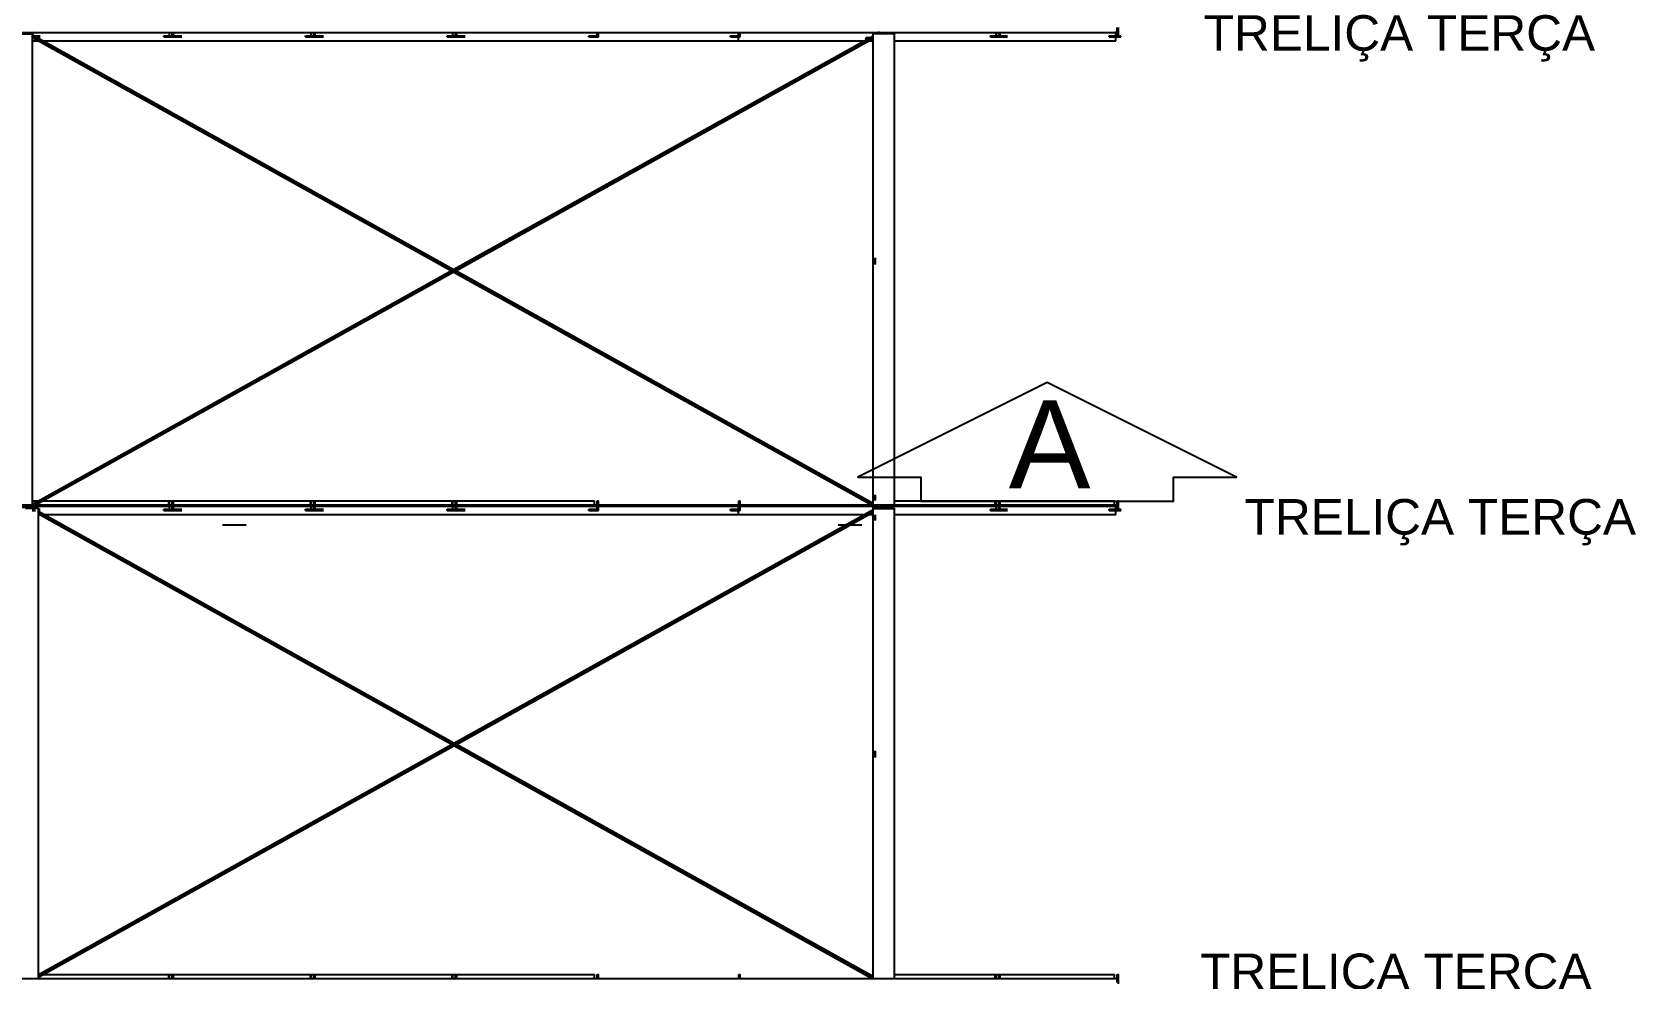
# Model space of a CAD drawing. Header units: inches. Extents: x -37 to 842, y -205 to 94.
# Drawn here: x 24.47 to 31.24, y -196.46 to -192.46 of the extents above; entities that cross this region are included whole.
import ezdxf

# ---------------------------------------------------------------- set-up
doc = ezdxf.new("R2010")
doc.units = ezdxf.units.IN
doc.header["$MEASUREMENT"] = 0
doc.linetypes.add('DIVIDE', pattern=[1.25, 0.5, -0.25, 0, -0.25, 0, -0.25])
for name, color, linetype in [('LCL-LINHACORTE', 171, 'DIVIDE'), ('LCL-TEXTO2', 171, 'Continuous'), ('Planta_coberta-VIS', 7, 'Continuous')]:
    doc.layers.add(name, color=color, linetype=linetype)
doc.layers.add('REFERENCIA_DAS_BARRAS', color=2, linetype='Continuous', lineweight=9)
doc.styles.add('Arial', font='arial.ttf')
doc.styles.get("Standard").update_dxf_attribs({"font": 'arial.ttf'})

msp = doc.modelspace()

# ---------------------------------------------------------------- linework, layer by layer
at = {"layer": 'LCL-LINHACORTE', "ltscale": 10}
msp.add_line((5.0703, -194.5401), (29.2764, -194.5401), dxfattribs=at)
at = {"layer": 'LCL-LINHACORTE', "linetype": 'ByBlock'}
msp.add_lwpolyline([(28.2196, -194.4401), (29.2862, -194.4401), (29.2862, -194.3401), (29.5529, -194.3401), (28.7529, -193.9401), (27.9529, -194.3401), (28.2196, -194.3401), (28.2196, -194.4401)], dxfattribs=at)
at = {"layer": 'Planta_coberta-VIS'}
for p, q in [((29.0489, -192.4748), (29.0489, -192.4398)), ((29.0539, -192.4798), (29.0539, -192.4398)), ((17.2723, -192.4616), (28.0423, -192.4616)), ((24.412, -192.466), (24.467, -192.466)), ((24.412, -192.466), (24.467, -192.466)), ((24.467, -192.466), (24.467, -192.4616)), ((24.4744, -192.4616), (24.467, -192.4657)), ((24.4673, -192.4616), (24.467, -192.4618)), ((24.4685, -192.4616), (24.467, -192.4624)), ((24.4696, -192.4616), (24.467, -192.4631)), ((24.4707, -192.4616), (24.467, -192.4637)), ((24.4716, -192.4616), (24.467, -192.4642)), ((24.4724, -192.4616), (24.467, -192.4646)), ((24.4731, -192.4616), (24.467, -192.465)), ((24.4737, -192.4616), (24.467, -192.4653)), ((24.4741, -192.4616), (24.467, -192.4655)), ((24.4743, -192.4616), (24.467, -192.4657)), ((24.467, -194.4566), (24.467, -192.466)), ((24.467, -192.4707), (24.4744, -192.4748)), ((24.467, -192.4707), (24.4743, -192.4748)), ((24.467, -192.4708), (24.4741, -192.4748)), ((24.467, -192.4711), (24.4737, -192.4748)), ((24.467, -192.4714), (24.4731, -192.4748)), ((24.467, -192.4718), (24.4724, -192.4748)), ((24.467, -192.4722), (24.4716, -192.4748)), ((24.467, -192.4727), (24.4707, -192.4748)), ((24.467, -192.4733), (24.4696, -192.4748)), ((24.467, -192.4739), (24.4685, -192.4748)), ((24.467, -192.4746), (24.4673, -192.4748)), ((24.467, -192.4748), (24.4724, -192.4748)), ((24.467, -192.4798), (24.4724, -192.4798)), ((24.467, -192.48), (26.2398, -193.4677)), ((24.467, -192.4806), (26.239, -193.4678)), ((24.467, -192.481), (26.2383, -193.4678)), ((24.467, -192.4814), (26.2378, -193.4679)), ((24.467, -192.4817), (26.2374, -193.468)), ((24.467, -192.4819), (26.2372, -193.4681)), ((24.467, -192.4821), (26.237, -193.4682)), ((24.467, -192.4821), (26.2371, -193.4682)), ((24.467, -192.4966), (24.493, -192.4966)), ((24.4676, -192.4798), (26.2408, -193.4676)), ((24.4687, -192.4798), (26.2418, -193.4676)), ((24.4699, -192.4798), (26.2429, -193.4675)), ((24.4712, -192.4798), (26.2441, -193.4675)), ((28.0181, -192.4806), (24.4712, -194.4566)), ((24.4724, -192.4748), (24.499, -192.4748)), ((24.4724, -192.4798), (24.4724, -192.4748)), ((24.4724, -192.4798), (24.499, -192.4798)), ((24.4725, -192.4798), (26.2453, -193.4675)), ((24.4738, -192.4798), (26.2466, -193.4675)), ((24.475, -192.4798), (28.0181, -194.4536)), ((24.4763, -192.4798), (26.2473, -193.4664)), ((24.4775, -192.4798), (26.2473, -193.4658)), ((24.4786, -192.4798), (26.2473, -193.4651)), ((24.4797, -192.4798), (26.2473, -193.4645)), ((24.4806, -192.4798), (26.2473, -193.464)), ((24.4814, -192.4798), (26.2473, -193.4636)), ((24.4821, -192.4798), (26.2473, -193.4632)), ((24.4827, -192.4798), (26.2473, -193.4629)), ((24.4831, -192.4798), (26.2473, -193.4626)), ((24.4833, -192.4798), (26.2473, -193.4625)), ((24.4834, -192.4798), (26.2473, -193.4625)), ((24.5135, -192.4966), (27.4467, -192.4966)), ((25.0222, -192.4798), (25.0222, -192.4748)), ((25.0222, -192.4748), (25.0506, -192.4748)), ((25.0222, -192.4798), (25.0506, -192.4798)), ((25.0459, -192.4748), (25.0459, -192.4616)), ((25.0506, -192.4748), (25.0707, -192.4748)), ((25.0506, -192.4798), (25.0707, -192.4798)), ((25.0572, -192.4748), (25.0572, -192.4616)), ((25.0622, -192.4748), (25.0622, -192.4616)), ((25.0707, -192.4748), (25.0973, -192.4748)), ((25.0707, -192.4798), (25.0707, -192.4748)), ((25.0707, -192.4798), (25.0973, -192.4798)), ((25.6206, -192.4798), (25.6206, -192.4748)), ((25.6206, -192.4748), (25.649, -192.4748)), ((25.6206, -192.4798), (25.649, -192.4798)), ((25.6443, -192.4748), (25.6443, -192.4616)), ((25.649, -192.4748), (25.6691, -192.4748)), ((25.649, -192.4798), (25.6691, -192.4798)), ((25.6556, -192.4748), (25.6556, -192.4616)), ((25.6606, -192.4748), (25.6606, -192.4616)), ((25.6691, -192.4748), (25.6956, -192.4748)), ((25.6691, -192.4798), (25.6691, -192.4748)), ((25.6691, -192.4798), (25.6956, -192.4798)), ((26.2189, -192.4798), (26.2189, -192.4748)), ((26.2189, -192.4748), (26.2473, -192.4748)), ((26.2189, -192.4798), (26.2473, -192.4798)), ((26.2426, -192.4748), (26.2426, -192.4616)), ((26.2473, -192.4748), (26.2674, -192.4748)), ((28.0181, -192.476), (26.2473, -193.4625)), ((28.0181, -192.476), (26.2473, -193.4625)), ((28.0181, -192.4761), (26.2473, -193.4626)), ((28.0181, -192.4764), (26.2473, -193.4629)), ((28.0181, -192.4767), (26.2473, -193.4632)), ((28.0181, -192.477), (26.2473, -193.4636)), ((28.0181, -192.4775), (26.2473, -193.464)), ((28.0181, -192.478), (26.2473, -193.4645)), ((28.0181, -192.4786), (26.2473, -193.4651)), ((28.0181, -192.4792), (26.2473, -193.4658)), ((26.2473, -192.4798), (26.2674, -192.4798)), ((28.0181, -192.4799), (26.2473, -193.4664)), ((28.0181, -192.4813), (26.2479, -193.4675)), ((28.0181, -192.482), (26.2492, -193.4675)), ((28.0181, -192.4827), (26.2505, -193.4675)), ((28.0181, -192.4834), (26.2517, -193.4675)), ((28.0181, -192.4841), (26.2528, -193.4676)), ((28.0181, -192.4847), (26.2538, -193.4676)), ((26.2539, -192.4748), (26.2539, -192.4616)), ((28.0181, -192.4853), (26.2547, -193.4677)), ((28.0181, -192.4858), (26.2556, -193.4678)), ((28.0181, -192.4863), (26.2562, -193.4678)), ((28.0181, -192.4867), (26.2568, -193.4679)), ((28.0181, -192.487), (26.2572, -193.468)), ((28.0181, -192.4872), (26.2574, -193.4681)), ((28.0181, -192.4874), (26.2575, -193.4682)), ((28.0181, -192.4874), (26.2576, -193.4682)), ((26.2589, -192.4748), (26.2589, -192.4616)), ((26.2674, -192.4748), (26.294, -192.4748)), ((26.2674, -192.4798), (26.2674, -192.4748)), ((26.2674, -192.4798), (26.294, -192.4798)), ((26.8172, -192.4798), (26.8172, -192.4748)), ((26.8172, -192.4748), (26.8522, -192.4748)), ((26.8172, -192.4798), (26.8572, -192.4798)), ((26.8522, -192.4748), (26.8522, -192.4616)), ((26.8572, -192.4798), (26.8572, -192.4616)), ((27.4156, -192.4798), (27.4156, -192.4748)), ((27.4156, -192.4748), (27.4506, -192.4748)), ((27.4156, -192.4798), (27.4556, -192.4798)), ((27.4467, -192.4966), (27.4486, -192.4966)), ((27.4486, -192.4748), (27.4486, -192.4616)), ((27.4486, -192.4966), (27.4486, -192.4798)), ((27.4486, -192.4966), (27.4506, -192.4966)), ((27.4506, -192.4748), (27.4506, -192.4616)), ((27.4506, -192.4966), (27.981, -192.4966)), ((27.4556, -192.4798), (27.4556, -192.4616)), ((27.9878, -192.4887), (27.9878, -192.4827)), ((27.9878, -192.4827), (28.006, -192.4827)), ((27.9878, -192.4887), (27.9952, -192.4887)), ((28.0016, -192.4966), (28.0181, -192.4966)), ((28.0158, -192.4887), (28.0181, -192.4887)), ((28.0181, -192.4646), (28.0181, -192.4616)), ((28.0181, -194.4566), (28.0181, -192.4646)), ((28.0181, -192.4646), (28.1081, -192.4646)), ((28.0181, -192.4646), (28.1081, -192.4646)), ((28.0423, -192.4616), (28.0423, -192.4566)), ((28.0423, -192.4616), (28.0423, -192.4566)), ((28.0423, -192.4616), (29.0423, -192.4616)), ((28.1081, -192.4646), (28.1081, -192.4616)), ((28.1081, -194.4566), (28.1081, -192.4646)), ((28.1081, -192.4966), (29.0423, -192.4966)), ((28.5139, -192.4798), (28.5139, -192.4748)), ((28.5139, -192.4748), (28.5423, -192.4748)), ((28.5139, -192.4798), (28.5423, -192.4798)), ((28.5372, -192.4748), (28.5372, -192.4616)), ((28.5423, -192.4748), (28.5641, -192.4748)), ((28.5423, -192.4798), (28.5641, -192.4798)), ((28.5489, -192.4748), (28.5489, -192.4616)), ((28.5539, -192.4748), (28.5539, -192.4616)), ((28.5641, -192.4748), (28.5848, -192.4748)), ((28.5641, -192.4798), (28.5641, -192.4748)), ((28.5641, -192.4798), (28.5848, -192.4798)), ((29.0139, -192.4798), (29.0139, -192.4748)), ((29.0139, -192.4748), (29.0489, -192.4748)), ((29.0139, -192.4798), (29.0539, -192.4798)), ((29.0423, -192.4616), (29.0423, -192.4566)), ((29.0423, -192.4748), (29.0423, -192.4616)), ((29.0423, -192.4966), (29.0423, -192.4798)), ((29.0539, -192.4748), (29.0641, -192.4748)), ((29.0539, -192.4798), (29.0641, -192.4798)), ((29.0641, -192.4798), (29.0641, -192.4748)), ((28.0218, -193.4244), (28.0218, -193.4123)), ((28.0218, -193.4244), (28.0278, -193.4244)), ((28.0218, -193.4407), (28.0218, -193.4244)), ((28.0278, -193.4244), (28.0278, -193.4123)), ((28.0278, -193.4407), (28.0278, -193.4244)), ((26.2408, -193.4676), (24.467, -194.4558)), ((26.2419, -193.4676), (24.467, -194.4564)), ((26.2399, -193.4677), (24.467, -194.4554)), ((26.2384, -193.4678), (24.467, -194.4547)), ((26.2391, -193.4678), (24.467, -194.455)), ((26.2378, -193.4679), (24.467, -194.4545)), ((26.2374, -193.468), (24.467, -194.4543)), ((26.2372, -193.4681), (24.467, -194.4543)), ((26.243, -193.4675), (24.4676, -194.4566)), ((26.2442, -193.4675), (24.4687, -194.4566)), ((26.2454, -193.4675), (24.4699, -194.4566)), ((26.2473, -193.4678), (24.4725, -194.4566)), ((26.2473, -193.4686), (24.4738, -194.4566)), ((26.2473, -193.4693), (24.475, -194.4566)), ((26.2473, -193.47), (24.4763, -194.4566)), ((26.2473, -193.4706), (24.4775, -194.4566)), ((26.2473, -193.4713), (24.4786, -194.4566)), ((26.2473, -193.4718), (24.4797, -194.4566)), ((26.2473, -193.4724), (24.4806, -194.4566)), ((26.2473, -193.4728), (24.4814, -194.4566)), ((26.2473, -193.4732), (24.4821, -194.4566)), ((26.2473, -193.4735), (24.4827, -194.4566)), ((26.2473, -193.4737), (24.4831, -194.4566)), ((26.2473, -193.4739), (24.4833, -194.4566)), ((26.2473, -193.4739), (24.4834, -194.4566)), ((26.2473, -193.4678), (28.0181, -194.4544)), ((26.2473, -193.4686), (28.0181, -194.4551)), ((26.2473, -193.4693), (28.0181, -194.4558)), ((26.2473, -193.47), (28.0181, -194.4565)), ((26.2473, -193.4706), (28.0171, -194.4566)), ((26.2473, -193.4713), (28.016, -194.4566)), ((26.2473, -193.4718), (28.0149, -194.4566)), ((26.2473, -193.4724), (28.014, -194.4566)), ((26.2473, -193.4728), (28.0132, -194.4566)), ((26.2473, -193.4732), (28.0125, -194.4566)), ((26.2473, -193.4735), (28.0119, -194.4566)), ((26.2473, -193.4737), (28.0115, -194.4566)), ((26.2473, -193.4739), (28.0112, -194.4566)), ((26.2473, -193.4739), (28.0113, -194.4566)), ((26.2491, -193.4675), (28.0181, -194.4529)), ((26.2504, -193.4675), (28.0181, -194.4523)), ((26.2516, -193.4675), (28.0181, -194.4516)), ((26.2527, -193.4676), (28.0181, -194.4511)), ((26.2537, -193.4676), (28.0181, -194.4505)), ((26.2547, -193.4677), (28.0181, -194.4501)), ((26.2555, -193.4678), (28.0181, -194.4497)), ((26.2562, -193.4678), (28.0181, -194.4494)), ((26.2567, -193.4679), (28.0181, -194.4492)), ((26.2571, -193.468), (28.0181, -194.449)), ((26.2574, -193.4681), (28.0181, -194.449)), ((17.2723, -194.4566), (28.0423, -194.4566)), ((17.2723, -194.4616), (28.0423, -194.4616)), ((24.412, -194.466), (24.467, -194.466)), ((24.4376, -194.4704), (24.4926, -194.4704)), ((24.4416, -194.4698), (24.4926, -194.4698)), ((24.4662, -194.4748), (24.4724, -194.4748)), ((24.467, -194.4398), (24.493, -194.4398)), ((24.467, -194.466), (24.467, -194.4616)), ((24.4744, -194.4616), (24.467, -194.4657)), ((24.4673, -194.4616), (24.467, -194.4618)), ((24.4685, -194.4616), (24.467, -194.4624)), ((24.4696, -194.4616), (24.467, -194.4631)), ((24.4707, -194.4616), (24.467, -194.4637)), ((24.4716, -194.4616), (24.467, -194.4642)), ((24.4724, -194.4616), (24.467, -194.4646)), ((24.4731, -194.4616), (24.467, -194.465)), ((24.4737, -194.4616), (24.467, -194.4653)), ((24.4741, -194.4616), (24.467, -194.4655)), ((24.4743, -194.4616), (24.467, -194.4657)), ((24.467, -194.4692), (24.467, -194.466)), ((24.4724, -194.4748), (24.4786, -194.4748)), ((24.4724, -194.4798), (24.4724, -194.4748)), ((24.4926, -194.4704), (24.4926, -194.4698)), ((24.4926, -196.4566), (24.4926, -194.4704)), ((24.4926, -194.4748), (24.499, -194.4748)), ((24.5135, -194.4398), (25.0424, -194.4398)), ((25.0222, -194.4798), (25.0222, -194.4748)), ((25.0222, -194.4748), (25.0506, -194.4748)), ((25.0424, -194.4398), (25.0459, -194.4398)), ((25.0424, -194.4566), (25.0424, -194.4398)), ((25.0459, -194.4398), (25.0572, -194.4398)), ((25.0459, -194.4566), (25.0459, -194.4398)), ((25.0459, -194.4748), (25.0459, -194.4616)), ((25.0506, -194.4748), (25.0707, -194.4748)), ((25.0572, -194.4566), (25.0572, -194.4398)), ((25.0572, -194.4398), (25.0622, -194.4398)), ((25.0572, -194.4748), (25.0572, -194.4616)), ((25.0622, -194.4398), (25.6407, -194.4398)), ((25.0622, -194.4566), (25.0622, -194.4398)), ((25.0622, -194.4748), (25.0622, -194.4616)), ((25.0707, -194.4748), (25.0973, -194.4748)), ((25.0707, -194.4798), (25.0707, -194.4748)), ((25.6206, -194.4798), (25.6206, -194.4748)), ((25.6206, -194.4748), (25.649, -194.4748)), ((25.6407, -194.4398), (25.6443, -194.4398)), ((25.6407, -194.4566), (25.6407, -194.4398)), ((25.6443, -194.4398), (25.6556, -194.4398)), ((25.6443, -194.4566), (25.6443, -194.4398)), ((25.6443, -194.4748), (25.6443, -194.4616)), ((25.649, -194.4748), (25.6691, -194.4748)), ((25.6556, -194.4566), (25.6556, -194.4398)), ((25.6556, -194.4398), (25.6606, -194.4398)), ((25.6556, -194.4748), (25.6556, -194.4616)), ((25.6606, -194.4398), (26.2391, -194.4398)), ((25.6606, -194.4566), (25.6606, -194.4398)), ((25.6606, -194.4748), (25.6606, -194.4616)), ((25.6691, -194.4748), (25.6956, -194.4748)), ((25.6691, -194.4798), (25.6691, -194.4748)), ((26.2189, -194.4798), (26.2189, -194.4748)), ((26.2189, -194.4748), (26.2473, -194.4748)), ((26.2391, -194.4398), (26.2426, -194.4398)), ((26.2391, -194.4566), (26.2391, -194.4398)), ((26.2426, -194.4398), (26.2539, -194.4398)), ((26.2426, -194.4566), (26.2426, -194.4398)), ((26.2426, -194.4748), (26.2426, -194.4616)), ((26.2473, -194.4748), (26.2674, -194.4748)), ((26.2473, -195.4625), (28.0181, -194.476)), ((26.2473, -195.4625), (28.0181, -194.476)), ((26.2473, -195.4626), (28.0181, -194.4761)), ((26.2473, -195.4629), (28.0181, -194.4764)), ((26.2473, -195.4632), (28.0181, -194.4767)), ((26.2473, -195.4636), (28.0181, -194.477)), ((26.2473, -195.464), (28.0181, -194.4775)), ((26.2473, -195.4645), (28.0181, -194.478)), ((26.2473, -195.4651), (28.0181, -194.4786)), ((26.2473, -195.4658), (28.0181, -194.4792)), ((26.2539, -194.4566), (26.2539, -194.4398)), ((26.2539, -194.4398), (26.2589, -194.4398)), ((26.2539, -194.4748), (26.2539, -194.4616)), ((26.2589, -194.4398), (26.8409, -194.4398)), ((26.2589, -194.4566), (26.2589, -194.4398)), ((26.2589, -194.4748), (26.2589, -194.4616)), ((26.2674, -194.4748), (26.294, -194.4748)), ((26.2674, -194.4798), (26.2674, -194.4748)), ((26.8172, -194.4798), (26.8172, -194.4748)), ((26.8172, -194.4748), (26.8522, -194.4748)), ((26.8409, -194.4566), (26.8409, -194.4398)), ((26.8522, -194.4566), (26.8522, -194.4398)), ((26.8522, -194.4398), (26.8572, -194.4398)), ((26.8522, -194.4748), (26.8522, -194.4616)), ((26.8572, -194.4566), (26.8572, -194.4398)), ((26.8572, -194.4798), (26.8572, -194.4616)), ((27.4156, -194.4798), (27.4156, -194.4748)), ((27.4156, -194.4748), (27.4506, -194.4748)), ((27.4486, -194.4748), (27.4486, -194.4616)), ((27.4506, -194.4566), (27.4506, -194.4398)), ((27.4506, -194.4398), (27.4556, -194.4398)), ((27.4506, -194.4748), (27.4506, -194.4616)), ((27.4556, -194.4566), (27.4556, -194.4398)), ((27.4556, -194.4798), (27.4556, -194.4616)), ((28.0181, -194.4646), (28.0181, -194.4616)), ((28.0181, -194.4682), (28.0181, -194.4646)), ((28.0181, -194.4646), (28.1081, -194.4646)), ((28.0181, -194.4718), (28.0181, -194.4682)), ((28.0181, -194.4718), (28.1081, -194.4718)), ((28.0181, -196.4566), (28.0181, -194.4718)), ((28.0218, -194.4228), (28.0218, -194.4135)), ((28.0218, -194.4228), (28.0278, -194.4228)), ((28.0218, -194.4382), (28.0218, -194.4228)), ((28.0241, -194.4655), (28.1081, -194.4655)), ((28.0241, -194.4682), (28.0241, -194.4655)), ((28.0241, -194.4709), (28.0241, -194.4682)), ((28.0241, -194.4709), (28.1081, -194.4709)), ((28.0278, -194.4228), (28.0278, -194.4135)), ((28.0278, -194.4382), (28.0278, -194.4228)), ((28.0278, -194.4682), (28.0278, -194.4655)), ((28.0278, -194.4657), (28.0323, -194.4682)), ((28.0278, -194.4658), (28.032, -194.4682)), ((28.0278, -194.4658), (28.0321, -194.4682)), ((28.0278, -194.4682), (28.0278, -194.4682)), ((28.0278, -194.4709), (28.0278, -194.4682)), ((28.0278, -194.4705), (28.032, -194.4682)), ((28.0278, -194.4707), (28.0323, -194.4682)), ((28.0278, -194.4706), (28.0321, -194.4682)), ((28.0279, -194.4655), (28.0327, -194.4682)), ((28.0279, -194.4709), (28.0327, -194.4682)), ((28.0284, -194.4655), (28.0333, -194.4682)), ((28.0284, -194.4709), (28.0333, -194.4682)), ((28.0291, -194.4655), (28.034, -194.4682)), ((28.0291, -194.4709), (28.034, -194.4682)), ((28.03, -194.4655), (28.0348, -194.4682)), ((28.03, -194.4709), (28.0348, -194.4682)), ((28.0309, -194.4655), (28.0357, -194.4682)), ((28.0309, -194.4709), (28.0357, -194.4682)), ((28.0319, -194.4655), (28.0368, -194.4682)), ((28.0319, -194.4709), (28.0368, -194.4682)), ((28.0331, -194.4655), (28.0379, -194.4682)), ((28.0331, -194.4709), (28.0379, -194.4682)), ((28.0343, -194.4655), (28.0391, -194.4682)), ((28.0343, -194.4709), (28.0391, -194.4682)), ((28.0355, -194.4655), (28.0404, -194.4682)), ((28.0355, -194.4709), (28.0404, -194.4682)), ((28.0368, -194.4655), (28.0418, -194.4683)), ((28.0368, -194.4709), (28.0418, -194.4681)), ((28.0381, -194.4655), (28.0421, -194.4677)), ((28.0381, -194.4709), (28.0421, -194.4686)), ((28.0394, -194.4655), (28.0424, -194.4672)), ((28.0394, -194.4709), (28.0424, -194.4692)), ((28.0406, -194.4655), (28.0427, -194.4667)), ((28.0406, -194.4709), (28.0427, -194.4697)), ((28.0418, -194.4655), (28.043, -194.4662)), ((28.0421, -194.4677), (28.0418, -194.4683)), ((28.0418, -194.468), (28.0418, -194.4681)), ((28.0418, -194.4681), (28.0421, -194.4686)), ((28.0418, -194.4683), (28.0418, -194.4684)), ((28.0418, -194.4709), (28.043, -194.4702)), ((28.0424, -194.4672), (28.0421, -194.4677)), ((28.0421, -194.4686), (28.0424, -194.4692)), ((28.0423, -194.4616), (28.0423, -194.4566)), ((28.0423, -194.4566), (29.0423, -194.4566)), ((28.0423, -194.4616), (28.0423, -194.4566)), ((28.0423, -194.4616), (29.0423, -194.4616)), ((28.0427, -194.4667), (28.0424, -194.4672)), ((28.0424, -194.4692), (28.0427, -194.4697)), ((28.043, -194.4662), (28.0427, -194.4667)), ((28.0427, -194.4682), (28.0428, -194.4681)), ((28.0428, -194.4683), (28.0427, -194.4682)), ((28.0427, -194.4697), (28.043, -194.4702)), ((28.0428, -194.4681), (28.0431, -194.4675)), ((28.0431, -194.4688), (28.0428, -194.4683)), ((28.0429, -194.4655), (28.0433, -194.4657)), ((28.0429, -194.4709), (28.0433, -194.4707)), ((28.0433, -194.4657), (28.043, -194.4662)), ((28.043, -194.4702), (28.0433, -194.4707)), ((28.0431, -194.4675), (28.0433, -194.467)), ((28.0433, -194.4694), (28.0431, -194.4688)), ((28.0435, -194.4655), (28.0433, -194.4657)), ((28.0433, -194.467), (28.0436, -194.4665)), ((28.0436, -194.4699), (28.0433, -194.4694)), ((28.0433, -194.4707), (28.0435, -194.4709)), ((28.0436, -194.4665), (28.0439, -194.466)), ((28.0439, -194.4704), (28.0436, -194.4699)), ((28.0439, -194.466), (28.0441, -194.4655)), ((28.0441, -194.4708), (28.0439, -194.4704)), ((28.0441, -194.4655), (28.0441, -194.4655)), ((28.0441, -194.4709), (28.0441, -194.4708)), ((28.047, -194.4709), (28.047, -194.4655)), ((28.1081, -194.4398), (28.5334, -194.4398)), ((28.1081, -194.4646), (28.1081, -194.4616)), ((28.1081, -194.4655), (28.1081, -194.4646)), ((28.1081, -194.4718), (28.1081, -194.4709)), ((28.1081, -196.4566), (28.1081, -194.4718)), ((28.5139, -194.4798), (28.5139, -194.4748)), ((28.5139, -194.4748), (28.5423, -194.4748)), ((28.5334, -194.4398), (28.5372, -194.4398)), ((28.5334, -194.4566), (28.5334, -194.4398)), ((28.5372, -194.4398), (28.5489, -194.4398)), ((28.5372, -194.4566), (28.5372, -194.4398)), ((28.5372, -194.4748), (28.5372, -194.4616)), ((28.5423, -194.4748), (28.5641, -194.4748)), ((28.5489, -194.4566), (28.5489, -194.4398)), ((28.5489, -194.4398), (28.5539, -194.4398)), ((28.5489, -194.4748), (28.5489, -194.4616)), ((28.5539, -194.4398), (29.0372, -194.4398)), ((28.5539, -194.4566), (28.5539, -194.4398)), ((28.5539, -194.4748), (28.5539, -194.4616)), ((28.5641, -194.4748), (28.5848, -194.4748)), ((28.5641, -194.4798), (28.5641, -194.4748)), ((29.0139, -194.4798), (29.0139, -194.4748)), ((29.0139, -194.4748), (29.0489, -194.4748)), ((29.0372, -194.4566), (29.0372, -194.4398)), ((29.0423, -194.4616), (29.0423, -194.4566)), ((29.0423, -194.4748), (29.0423, -194.4616)), ((29.0489, -194.4748), (29.0489, -194.4398)), ((29.0489, -194.4398), (29.0539, -194.4398)), ((29.0539, -194.4798), (29.0539, -194.4398)), ((29.0539, -194.4748), (29.0641, -194.4748)), ((29.0641, -194.4798), (29.0641, -194.4748)), ((24.4655, -194.4798), (24.4724, -194.4798)), ((24.4724, -194.4798), (24.4793, -194.4798)), ((24.4926, -194.4798), (24.499, -194.4798)), ((24.4926, -196.4468), (28.0181, -194.4827)), ((26.2473, -195.4625), (24.4926, -194.4849)), ((26.2473, -195.4625), (24.4926, -194.485)), ((26.2473, -195.4626), (24.4926, -194.4851)), ((26.2473, -195.4629), (24.4926, -194.4853)), ((26.2473, -195.4632), (24.4926, -194.4856)), ((26.2473, -195.4636), (24.4926, -194.486)), ((26.2473, -195.464), (24.4926, -194.4865)), ((26.2473, -195.4645), (24.4926, -194.487)), ((26.2473, -195.4651), (24.4926, -194.4876)), ((26.2473, -195.4658), (24.4926, -194.4882)), ((26.2473, -195.4664), (24.4926, -194.4889)), ((26.2473, -195.4671), (24.4926, -194.4896)), ((26.2473, -195.4678), (24.4926, -194.4903)), ((26.2473, -195.4686), (24.4926, -194.491)), ((28.0181, -196.4558), (24.4926, -194.4917)), ((26.2454, -195.4689), (24.4926, -194.4924)), ((26.2442, -195.4689), (24.4926, -194.4931)), ((26.243, -195.4689), (24.4926, -194.4937)), ((26.2419, -195.4688), (24.4926, -194.4943)), ((26.2408, -195.4688), (24.4926, -194.4948)), ((26.2399, -195.4687), (24.4926, -194.4953)), ((26.2391, -195.4686), (24.4926, -194.4957)), ((26.2384, -195.4686), (24.4926, -194.496)), ((26.2378, -195.4685), (24.4926, -194.4962)), ((26.2374, -195.4684), (24.4926, -194.4963)), ((26.2372, -195.4683), (24.4926, -194.4964)), ((24.4926, -194.4966), (24.493, -194.4966)), ((24.5135, -194.4966), (27.4467, -194.4966)), ((25.0222, -194.4798), (25.0506, -194.4798)), ((25.0506, -194.4798), (25.0707, -194.4798)), ((25.0707, -194.4798), (25.0973, -194.4798)), ((25.6206, -194.4798), (25.649, -194.4798)), ((25.649, -194.4798), (25.6691, -194.4798)), ((25.6691, -194.4798), (25.6956, -194.4798)), ((26.2189, -194.4798), (26.2473, -194.4798)), ((26.2473, -194.4798), (26.2674, -194.4798)), ((26.2473, -195.4664), (28.0181, -194.4799)), ((26.2473, -195.4671), (28.0181, -194.4806)), ((26.2473, -195.4678), (28.0181, -194.4813)), ((26.2473, -195.4686), (28.0181, -194.482)), ((26.2491, -195.4689), (28.0181, -194.4834)), ((26.2504, -195.4689), (28.0181, -194.4841)), ((26.2516, -195.4689), (28.0181, -194.4847)), ((26.2527, -195.4688), (28.0181, -194.4853)), ((26.2537, -195.4688), (28.0181, -194.4858)), ((26.2547, -195.4687), (28.0181, -194.4863)), ((26.2555, -195.4686), (28.0181, -194.4867)), ((26.2562, -195.4686), (28.0181, -194.487)), ((26.2567, -195.4685), (28.0181, -194.4872)), ((26.2571, -195.4684), (28.0181, -194.4874)), ((26.2574, -195.4683), (28.0181, -194.4874)), ((26.2674, -194.4798), (26.294, -194.4798)), ((26.8172, -194.4798), (26.8572, -194.4798)), ((27.4156, -194.4798), (27.4556, -194.4798)), ((27.4467, -194.4966), (27.4486, -194.4966)), ((27.4486, -194.4966), (27.4486, -194.4798)), ((27.4486, -194.4966), (27.4506, -194.4966)), ((27.4506, -194.4966), (27.981, -194.4966)), ((28.0016, -194.4966), (28.0181, -194.4966)), ((28.0218, -194.5135), (28.0218, -194.4982)), ((28.0218, -194.5135), (28.0278, -194.5135)), ((28.0218, -194.5228), (28.0218, -194.5135)), ((28.0278, -194.5135), (28.0278, -194.4982)), ((28.0278, -194.5228), (28.0278, -194.5135)), ((28.1081, -194.4966), (29.0423, -194.4966)), ((28.5139, -194.4798), (28.5423, -194.4798)), ((28.5423, -194.4798), (28.5641, -194.4798)), ((28.5641, -194.4798), (28.5848, -194.4798)), ((29.0139, -194.4798), (29.0539, -194.4798)), ((29.0423, -194.4966), (29.0423, -194.4798)), ((29.0539, -194.4798), (29.0641, -194.4798)), ((24.4926, -196.44), (26.237, -195.4682)), ((24.4926, -196.4401), (26.2371, -195.4682)), ((24.4926, -196.4402), (26.2372, -195.4683)), ((24.4926, -196.4404), (26.2374, -195.4684)), ((24.4926, -196.4411), (26.2383, -195.4685)), ((24.4926, -196.4407), (26.2378, -195.4685)), ((24.4926, -196.4416), (26.239, -195.4686)), ((24.4926, -196.4421), (26.2398, -195.4687)), ((24.4926, -196.4433), (26.2418, -195.4688)), ((24.4926, -196.4427), (26.2408, -195.4688)), ((24.4926, -196.4461), (26.2466, -195.4689)), ((24.4926, -196.4454), (26.2453, -195.4689)), ((24.4926, -196.4447), (26.2441, -195.4689)), ((24.4926, -196.444), (26.2429, -195.4689)), ((24.4926, -196.4475), (26.2473, -195.47)), ((24.4926, -196.4482), (26.2473, -195.4706)), ((24.4926, -196.4488), (26.2473, -195.4713)), ((24.4926, -196.4494), (26.2473, -195.4718)), ((24.4926, -196.4499), (26.2473, -195.4724)), ((24.4926, -196.4504), (26.2473, -195.4728)), ((24.4926, -196.4508), (26.2473, -195.4732)), ((24.4926, -196.4511), (26.2473, -195.4735)), ((24.4926, -196.4513), (26.2473, -195.4737)), ((24.4926, -196.4515), (26.2473, -195.4739)), ((24.4926, -196.4514), (26.2473, -195.4739)), ((28.0181, -196.4565), (26.2473, -195.47)), ((28.0171, -196.4566), (26.2473, -195.4706)), ((28.016, -196.4566), (26.2473, -195.4713)), ((28.0149, -196.4566), (26.2473, -195.4718)), ((28.014, -196.4566), (26.2473, -195.4724)), ((28.0132, -196.4566), (26.2473, -195.4728)), ((28.0125, -196.4566), (26.2473, -195.4732)), ((28.0119, -196.4566), (26.2473, -195.4735)), ((28.0115, -196.4566), (26.2473, -195.4737)), ((28.0112, -196.4566), (26.2473, -195.4739)), ((28.0113, -196.4566), (26.2473, -195.4739)), ((28.0181, -196.4551), (26.2479, -195.4689)), ((28.0181, -196.4544), (26.2492, -195.4689)), ((28.0181, -196.4536), (26.2505, -195.4689)), ((28.0181, -196.4529), (26.2517, -195.4689)), ((28.0181, -196.4523), (26.2528, -195.4688)), ((28.0181, -196.4516), (26.2538, -195.4688)), ((28.0181, -196.4511), (26.2547, -195.4687)), ((28.0181, -196.4505), (26.2556, -195.4686)), ((28.0181, -196.4501), (26.2562, -195.4685)), ((28.0181, -196.4497), (26.2568, -195.4685)), ((28.0181, -196.4494), (26.2572, -195.4684)), ((28.0181, -196.4492), (26.2574, -195.4683)), ((28.0181, -196.449), (26.2575, -195.4682)), ((28.0181, -196.449), (26.2576, -195.4682)), ((28.0218, -195.512), (28.0218, -195.4957)), ((28.0218, -195.512), (28.0278, -195.512)), ((28.0218, -195.5241), (28.0218, -195.512)), ((28.0278, -195.512), (28.0278, -195.4957)), ((28.0278, -195.5241), (28.0278, -195.512)), ((24.4926, -196.4398), (24.493, -196.4398)), ((24.5135, -196.4398), (25.0424, -196.4398)), ((25.0424, -196.4398), (25.0459, -196.4398)), ((25.0424, -196.4566), (25.0424, -196.4398)), ((25.0459, -196.4398), (25.0572, -196.4398)), ((25.0459, -196.4566), (25.0459, -196.4398)), ((25.0572, -196.4566), (25.0572, -196.4398)), ((25.0572, -196.4398), (25.0622, -196.4398)), ((25.0622, -196.4398), (25.6407, -196.4398)), ((25.0622, -196.4566), (25.0622, -196.4398)), ((25.6407, -196.4398), (25.6443, -196.4398)), ((25.6407, -196.4566), (25.6407, -196.4398)), ((25.6443, -196.4398), (25.6556, -196.4398)), ((25.6443, -196.4566), (25.6443, -196.4398)), ((25.6556, -196.4566), (25.6556, -196.4398)), ((25.6556, -196.4398), (25.6606, -196.4398)), ((25.6606, -196.4398), (26.2391, -196.4398)), ((25.6606, -196.4566), (25.6606, -196.4398)), ((26.2391, -196.4398), (26.2426, -196.4398)), ((26.2391, -196.4566), (26.2391, -196.4398)), ((26.2426, -196.4398), (26.2539, -196.4398)), ((26.2426, -196.4566), (26.2426, -196.4398)), ((26.2539, -196.4566), (26.2539, -196.4398)), ((26.2539, -196.4398), (26.2589, -196.4398)), ((26.2589, -196.4398), (26.8409, -196.4398)), ((26.2589, -196.4566), (26.2589, -196.4398)), ((26.8409, -196.4566), (26.8409, -196.4398)), ((26.8522, -196.4566), (26.8522, -196.4398)), ((26.8522, -196.4398), (26.8572, -196.4398)), ((26.8572, -196.4566), (26.8572, -196.4398)), ((27.4506, -196.4566), (27.4506, -196.4398)), ((27.4506, -196.4398), (27.4556, -196.4398)), ((27.4556, -196.4566), (27.4556, -196.4398)), ((28.1081, -196.4398), (28.5334, -196.4398)), ((28.5334, -196.4398), (28.5372, -196.4398)), ((28.5334, -196.4566), (28.5334, -196.4398)), ((28.5372, -196.4398), (28.5489, -196.4398)), ((28.5372, -196.4566), (28.5372, -196.4398)), ((28.5489, -196.4566), (28.5489, -196.4398)), ((28.5489, -196.4398), (28.5539, -196.4398)), ((28.5539, -196.4398), (29.0372, -196.4398)), ((28.5539, -196.4566), (28.5539, -196.4398)), ((29.0372, -196.4566), (29.0372, -196.4398)), ((29.0489, -196.4748), (29.0489, -196.4398)), ((29.0489, -196.4398), (29.0539, -196.4398)), ((29.0539, -196.4798), (29.0539, -196.4398)), ((17.2723, -196.4566), (28.0423, -196.4566)), ((28.0423, -196.4616), (28.0423, -196.4566)), ((28.0423, -196.4566), (29.0423, -196.4566)), ((28.0423, -196.4616), (28.0423, -196.4566)), ((29.0423, -196.4616), (29.0423, -196.4566))]:
    msp.add_line(p, q, dxfattribs=at)

# ---------------------------------------------------------------- texts
at = {"layer": 'LCL-TEXTO2', "insert": (28.5898, -194.0154), "char_height": 0.3718, "attachment_point": 1, "style": 'Arial'}
msp.add_mtext('A', dxfattribs=at)
at = {"layer": 'REFERENCIA_DAS_BARRAS', "char_height": 0.15, "attachment_point": 5}
for insert in [(30.2404, -192.486), (30.4132, -194.53), (30.2253, -196.4502)]:
    msp.add_mtext('TRELIÇA TERÇA', dxfattribs=dict(at, insert=insert))

doc.saveas('drawing.dxf')
